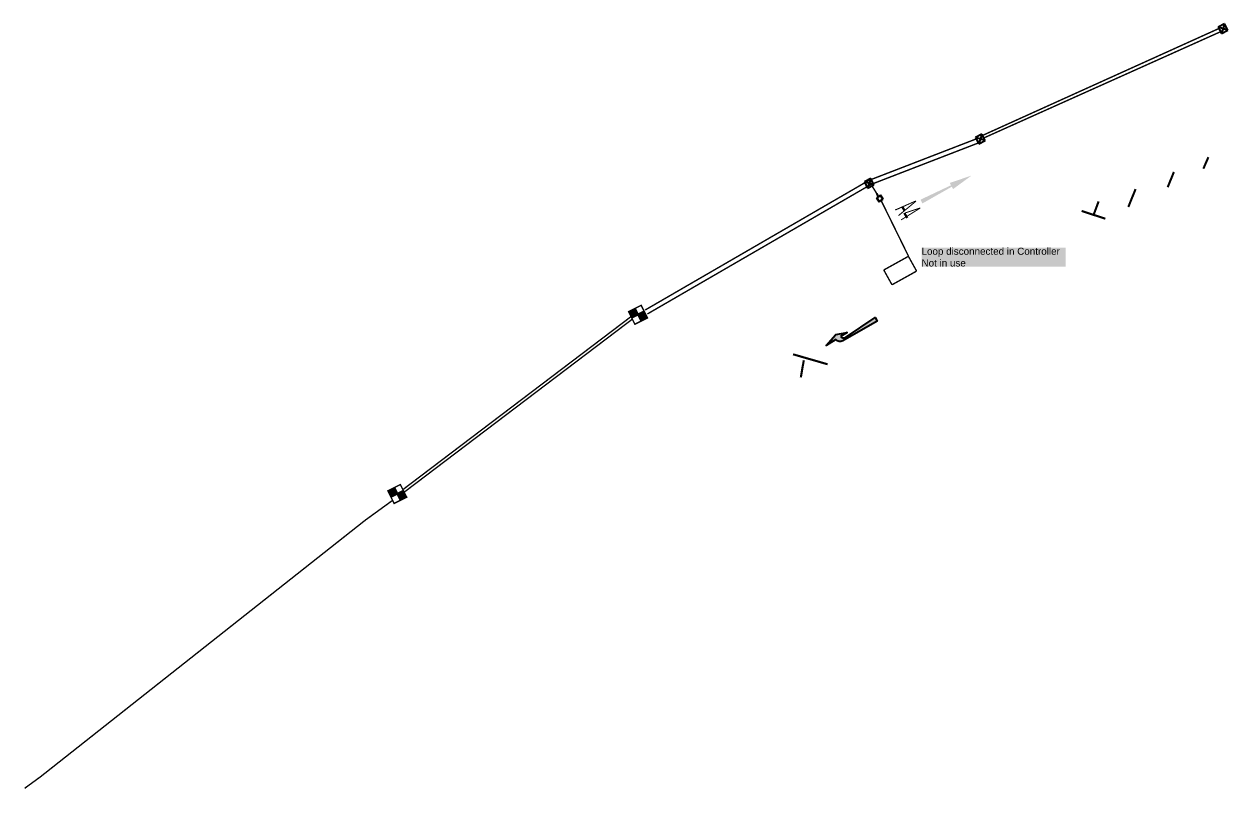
# Model space of a CAD drawing. Extents: x 375488 to 375825, y 165886 to 166087.
# Drawn here: x 375487.9 to 375573.1, y 165886 to 165940.3 of the extents above; entities that cross this region are included whole.
import ezdxf
from ezdxf.enums import TextEntityAlignment as Align

# ---------------------------------------------------------------- set-up
doc = ezdxf.new("R2010")
doc.units = 0
for name, pattern in [('1004', [6, 4, -2]), ('1041', [2, 1, 0, 1]), ('DUCT1', [2, 1, -0.5, 0, -0.5])]:
    doc.linetypes.add(name, pattern=pattern)
doc.layers.get('0').update_dxf_attribs({"linetype": 'CONTINUOUS'})
for name, color, linetype in [('ducts', 3, 'CONTINUOUS'), ('ELEC LOOPS NEW', 1, 'CONTINUOUS'), ('LINES', 7, 'CONTINUOUS'), ('Rd Marks White new', 7, 'CONTINUOUS'), ('SCT_LOOP', 10, 'CONTINUOUS')]:
    doc.layers.add(name, color=color, linetype=linetype)
doc.styles.add('RDMARKP', font='rdmarkp.shx')
doc.styles.get("Standard").update_dxf_attribs({"font": 'romans.shx'})

# ---------------------------------------------------------------- blocks, each defined once
blk = doc.blocks.new('1038r4')
at = {"linetype": 'Continuous'}
h = blk.add_hatch(color=0, dxfattribs=at)
edge = h.paths.add_edge_path()
edge.add_arc((0.3584595799594155, 2.498570023968249), 0.302694016917024, 461.1355589381031, 535.2597760898309)
edge.add_line((0.0568008924702923, 2.523584102798047), (0.1500000000000199, 0))
edge.add_line((0.1500000000000199, 0), (-0.1499999999999915, 0))
edge.add_line((-0.1499999999999915, 0), (-0.04361041028478496, 2.826159134510711))
edge.add_arc((0.3581137717003315, 2.798517716250345), 0.4026740200150185, 458.29788334228203, 536.063855733046, ccw=False)
edge.add_line((0.3000000000000114, 3.196976190791695), (0.3000000000000114, 4))
edge.add_line((0.3000000000000114, 4), (0.6000000000000085, 3))
edge.add_line((0.6000000000000085, 3), (0.3000000000000114, 2.25))
edge.add_line((0.3000000000000114, 2.25), (0.3000000000000114, 2.795565218185821))
at = {"color": 0, "linetype": 'Continuous'}
blk.add_lwpolyline([(0.3000000000000114, 2.795565218185821, 0.335198107483375), (0.0568008924702923, 2.523584102798047), (0.1500000000000199, 0), (-0.1499999999999915, 0), (-0.04361041028478496, 2.826159134510711, -0.3529697987741943), (0.3000000000000114, 3.196976190791695), (0.3000000000000114, 4), (0.6000000000000085, 3), (0.3000000000000114, 2.25)], format="xyb", close=True, dxfattribs=at)
blk = doc.blocks.new('JBOX5')
at = {"color": 0, "linetype": 'ByBlock'}
for p, q in [((0.25, 0.25), (-0.25, 0.25)), ((-0.25, 0.25), (-0.25, -0.25)), ((-0.25, 0.25), (0.25, -0.25)), ((0.25, 0.25), (-0.25, -0.25)), ((0.25, -0.25), (0.25, 0.25)), ((-0.25, -0.25), (0.25, -0.25))]:
    blk.add_line(p, q, dxfattribs=at)
blk = doc.blocks.new('1038A4')
at = {"linetype": 'Continuous'}
for points in [[(0, 4), (-0.25, 2.400000000000006), (0.25, 2.400000000000006)], [(-0.1499999999999915, 0), (0.1500000000000057, 0), (-0.06000000000000227, 2.400000000000006), (0.06000000000000227, 2.400000000000006)]]:
    blk.add_solid(points, dxfattribs=at)
blk = doc.blocks.new('JBOX9')
at = {"color": 0, "linetype": 'ByBlock'}
for p, q in [((0.1749999999999972, 0.1000000000000014), (-0.1749999999999972, 0.1000000000000014)), ((-0.1749999999999972, 0.1000000000000014), (-0.1749999999999972, -0.25)), ((0.1550000000000011, 0.0799999999999983), (-0.1549999999999869, 0.0800000000000054)), ((-0.1550000000000011, 0.0799999999999983), (-0.1549999999999869, -0.2299999999999898)), ((0, 0.1000000000000014), (0, 0.3500000000000014)), ((0.1550000000000011, -0.2299999999999898), (0.1550000000000011, 0.07999999999999119)), ((0.1749999999999972, -0.25), (0.1749999999999972, 0.1000000000000014)), ((-0.1749999999999972, -0.25), (0.1749999999999972, -0.25)), ((-0.1549999999999869, -0.2299999999999969), (0.1550000000000011, -0.2299999999999898))]:
    blk.add_line(p, q, dxfattribs=at)

msp = doc.modelspace()

# ---------------------------------------------------------------- linework, layer by layer
at = {"layer": 'ducts', "linetype": 'DUCT1'}
for p, q in [((375531.9652363658, 165919.8557056487), (375531.0712060332, 165919.4083135128)), ((375531.2945148945, 165920.0795246661), (375531.7419275045, 165919.1844944954)), ((375514.8683466315, 165907.1283182204), (375513.974316299, 165906.6809260845)), ((375514.1976251602, 165907.3521372378), (375514.6450377703, 165906.4571070969))]:
    msp.add_line(p, q, dxfattribs=at)
at = {"layer": 'ducts', "linetype": 'DUCT1', "const_width": 0.1, "flags": 128}
for points in [[(375572.7746619582, 165939.9645443261), (375555.9786183834, 165932.3656237125)], [(375572.8914172053, 165939.7360822558), (375556.06969136, 165932.1874157488)], [(375532.023825109, 165919.969255358), (375547.9180038204, 165929.1779367705), (375555.5409870595, 165932.1232241092)], [(375532.1855025282, 165919.6902002274), (375548.057812474, 165928.8862114354), (375555.6572201833, 165931.8223899111)], [(375514.8245509863, 165907.218949765), (375531.0156447291, 165919.4969857633)], [(375514.9145505428, 165907.0361962616), (375531.1364916563, 165919.3376244605)], [(375514.088573575, 165906.4515966475), (375512.1605063677, 165905.0527898967), (375510.8249542713, 165903.9977231324), (375508.952260375, 165902.5183220804), (375507.2447292209, 165901.1693972349), (375505.4593292475, 165899.7589571178), (375503.2921950817, 165898.0469525456), (375501.642326057, 165896.7435799539), (375499.9519432187, 165895.4082019627), (375498.0854666829, 165893.9337125719), (375496.1707530618, 165892.4211165607), (375494.844932735, 165891.3737376928), (375493.4957447052, 165890.30789873), (375492.0234497786, 165889.1448071003), (375490.4452556372, 165887.8980565965), (375489.0848782659, 165886.8233781755), (375488.0583730936, 165886.0743396878), (375487.9637844563, 165886.0036998391)]]:
    msp.add_lwpolyline(points, dxfattribs=at)
at = {"layer": 'ducts', "linetype": 'DUCT1', "const_width": 0.1, "elevation": 1.865069976091652, "flags": 128}
msp.add_lwpolyline([(375548.1297252147, 165928.7903506171), (375548.6004204149, 165928.036671293)], dxfattribs=at)
at = {"layer": 'ducts', "linetype": 'DUCT1', "const_width": 0.1, "flags": 128}
for points in [[(375530.8479893804, 165919.8563387096), (375531.7410404086, 165920.3027105927), (375532.189432323, 165919.4087007046), (375531.2944226265, 165918.960288316)], [(375513.7510996461, 165907.1289512813), (375514.6441506743, 165907.5753231645), (375515.0925425887, 165906.6813132763), (375514.1975329518, 165906.2329008877)]]:
    msp.add_lwpolyline(points, close=True, dxfattribs=at)
at = {"layer": 'ducts', "linetype": 'DUCT1'}
for points in [[(375530.8479893804, 165919.8563387096), (375531.2945148945, 165920.0795246661), (375531.0712060332, 165919.4083135128), (375531.5182211995, 165919.6320095658)], [(375531.5182211995, 165919.6320095658), (375531.9652363658, 165919.8557056487), (375531.7419275045, 165919.1844944954), (375532.189432323, 165919.4087007046)], [(375513.7510996461, 165907.1289512813), (375514.1976251602, 165907.3521372378), (375513.974316299, 165906.6809260845), (375514.4213314652, 165906.9046221673)], [(375514.4213314652, 165906.9046221673), (375514.8683466315, 165907.1283182204), (375514.6450377703, 165906.4571070969), (375515.0925425887, 165906.6813132763)]]:
    msp.add_solid(points, dxfattribs=at)
at = {"layer": 'Rd Marks White new', "linetype": '1041', "const_width": 0.15}
for points in [[(375571.6672859129, 165930.0074121328), (375572.0221468699, 165930.8235193562)], [(375569.574885922, 165929.7765425581), (375569.1332738637, 165928.6914555568)], [(375566.8516115621, 165928.5606294645), (375566.3376753078, 165927.2845551441)], [(375563.8896852732, 165926.7774772942), (375564.227586925, 165927.6825950146)], [(375563.0200222047, 165927.0071965118), (375564.7042429001, 165926.4543416445)], [(375542.529886961, 165916.8258176744), (375544.9820683599, 165916.1178812087)], [(375543.1783154607, 165915.7634989321), (375543.2939088345, 165916.403041482)], [(375543.2026541233, 165915.9115112126), (375543.0836276412, 165915.1876674891)]]:
    msp.add_lwpolyline(points, dxfattribs=at)
at = {"layer": 'SCT_LOOP', "const_width": 0.1, "elevation": 1.865069976091652}
for points in [[(375550.728640768, 165923.7884464719), (375548.7872030965, 165927.7406753328)], [(375548.97165798, 165922.8118788377), (375550.7197756283, 165923.7835190426)], [(375551.3027597512, 165922.7346484537), (375550.7197756283, 165923.7835190426)], [(375549.554642103, 165921.7630082488), (375548.97165798, 165922.8118788377)], [(375549.554642103, 165921.7630082488), (375551.3027597512, 165922.7346484537)]]:
    msp.add_lwpolyline(points, dxfattribs=at)

# ---------------------------------------------------------------- block references
at = {"layer": 'ducts', "linetype": 'DUCT1', "rotation": 297.0692558330127}
for p in [(375573.0641118288, 165939.9475298822), (375555.8242833018, 165932.1182508767), (375547.9347303123, 165928.971453356)]:
    msp.add_blockref('JBOX5', p, dxfattribs=at)
at = {"layer": 'ducts', "rotation": 32.06151117477085}
msp.add_blockref('JBOX9', (375548.6535033578, 165927.9519234123, 1.865069976091652), dxfattribs=at)
at = {"layer": 'LINES', "linetype": '1004', "rotation": 297.4412610392317}
msp.add_blockref('1038A4', (375551.6458100054, 165927.6720642946, 1.865069976091652), dxfattribs=at)
at = {"layer": 'Rd Marks White new', "linetype": '1041', "rotation": 122.1819160995305}
msp.add_blockref('1038r4', (375548.4289000034, 165919.3168776631), dxfattribs=at)

# ---------------------------------------------------------------- texts
at = {"layer": 'ELEC LOOPS NEW', "insert": (375551.6524117139, 165924.394106262), "char_height": 0.5, "attachment_point": 1, "bg_fill": 1, "box_fill_scale": 1, "bg_fill_color": 7, "bg_fill_true_color": 16777215, "bg_fill_transparency": 0}
msp.add_mtext_dynamic_manual_height_columns('{\\fArial|b0|i0|c0|p34;Loop disconnected in Controller\\PNot in use}', width=10.23810401797527, gutter_width=1.5, heights=[0], dxfattribs=at)
at = {"layer": 'LINES', "linetype": '1004', "style": 'RDMARKP', "width": 0.38}
msp.add_text('A4', height=1.6, rotation=301.7389731753923, dxfattribs=at).set_placement((375550.0165326784, 165926.6805131684, 1.865069976091652), align=Align.CENTER)

doc.saveas('drawing.dxf')
